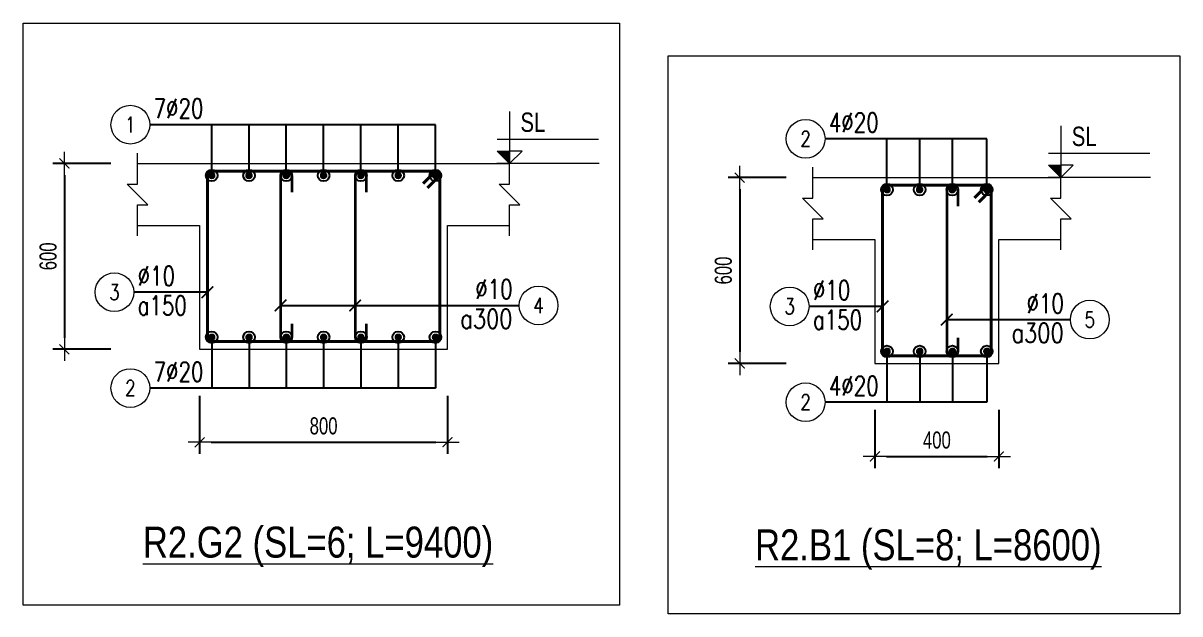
# Model space of a CAD drawing. Header units: millimetres. Extents: x -172050 to 1089997, y 452920 to 1051687.
# Drawn here: x 265747 to 269479, y 476603 to 478510 of the extents above; entities that cross this region are included whole.
import ezdxf
from ezdxf.enums import TextEntityAlignment as Align

# ---------------------------------------------------------------- set-up
doc = ezdxf.new("R2010")
doc.units = ezdxf.units.MM
doc.header["$MEASUREMENT"] = 0
doc.layers.get('Defpoints').update_dxf_attribs({"color": 151, "lineweight": 9})
for name, color, linetype, lineweight in [('NDC_S_ANNO', 7, 'Continuous', 20), ('NDC_S_CONTINUOUS', 3, 'Continuous', 20), ('NDC_S_DIM', 1, 'Continuous', 15), ('NDC_S_REBAR', 4, 'Continuous', 35), ('NDC_S_STIRRUP', 4, 'Continuous', 40), ('NDC_S_TEXT SYMBOL', 7, 'Continuous', 20), ('NDC_S_THIN LINE', 8, 'Continuous', 9), ('NDC_S_VN TEXT', 7, 'Continuous', 20)]:
    doc.layers.add(name, color=color, linetype=linetype, lineweight=lineweight)
doc.styles.add('ARIAL', font='arial.ttf', dxfattribs={"width": 0.8})
doc.styles.add('NDC_ANNO', font='', dxfattribs={"width": 0.8})
doc.styles.add('NDC_DIM', font='', dxfattribs={"width": 0.75})
doc.styles.add('NDC_EN TXT', font='romans.shx', dxfattribs={"width": 0.8})
doc.styles.get('NDC_ANNO').set_extended_font_data('Dotum')
doc.styles.get('NDC_DIM').set_extended_font_data('Dotum')
doc.dimstyles.new('NDC_dim_25', dxfattribs={"dimscale": 25, "dimtxt": 2.2, "dimasz": 1.5, "dimexe": 1.5, "dimexo": 2.5, "dimgap": 1, "dimtad": 1, "dimdec": 0, "dimzin": 0, "dimdsep": 46, "dimtxsty": 'NDC_DIM', "dimblk": 'DIMMARK', "dimcen": 0.09, "dimdle": 1.2, "dimclrd": 1, "dimclre": 1, "dimclrt": 3, "dimadec": 0, "dimazin": 0, "dimtfac": 1, "dimtdec": 0, "dimtix": 1, "dimtofl": 0, "dimtmove": 0, "dimatfit": 3, "dimfxl": 6, "dimfxlon": 1, "dimtolj": 1, "dimtzin": 0, "dimarcsym": 0})

# ---------------------------------------------------------------- blocks, each defined once
blk = doc.blocks.new('kata_block_THEP')
at = {"layer": 'NDC_S_REBAR', "color": 0}
for p, q in [((-0.5, 0), (0.5, 0)), ((-0.35, 0.35), (0.35, -0.35)), ((0.35, 0.35), (-0.35, -0.35)), ((0, 0.5), (0, -0.5))]:
    blk.add_line(p, q, dxfattribs=at)
at = {"layer": 'NDC_S_REBAR', "color": 0, "const_width": 0.0833}
blk.add_lwpolyline([(-0.5, 0, 1), (0.5, 0, 1), (-0.5, 0, 1)], format="xyb", dxfattribs=at)
blk = doc.blocks.new('DIMMARK')
at = {"layer": 'NDC_S_DIM', "color": 1}
blk.add_line((-1.5, 0), (1, 0), dxfattribs=at)
at = {"layer": 'NDC_S_DIM', "color": 2, "const_width": 0.1}
blk.add_lwpolyline([(-0.424, -0.424), (0.424, 0.424)], dxfattribs=at)
blk = doc.blocks.new('*D638')
at = {"layer": 'Defpoints', "color": 0, "transparency": 16777216}
for p in [(268565, 478011.7), (268059, 477411.7), (268565, 477411.7)]:
    blk.add_point(p, dxfattribs=at)
at = {"layer": 'NDC_S_DIM', "color": 1, "lineweight": -2, "transparency": 16777216}
for p, q in [((268209, 478011.7), (268021.5, 478011.7)), ((268059, 477974.2), (268059, 477449.2)), ((268209, 477411.7), (268021.5, 477411.7))]:
    blk.add_line(p, q, dxfattribs=at)
at = {"layer": 'NDC_S_DIM', "color": 1, "lineweight": -2, "transparency": 16777216, "xscale": 37.5, "yscale": 37.5, "zscale": 37.5}
for p, rotation in [((268059, 478011.7), 90), ((268059, 477411.7), 270)]:
    blk.add_blockref('DIMMARK', p, dxfattribs=dict(at, rotation=rotation))
at = {"layer": 'NDC_S_DIM', "color": 3, "transparency": 16777216, "insert": (268006.4, 477711.7), "char_height": 55, "attachment_point": 5, "rotation": 90, "style": 'NDC_DIM'}
blk.add_mtext('\\A1;600', dxfattribs=at)
blk = doc.blocks.new('*D639')
at = {"layer": 'Defpoints', "color": 0, "transparency": 16777216}
for p in [(268495.3, 477411.7), (268895.3, 477411.7), (268895.3, 477111.7)]:
    blk.add_point(p, dxfattribs=at)
at = {"layer": 'NDC_S_DIM', "color": 1, "lineweight": -2, "transparency": 16777216}
for p, q in [((268495.3, 477261.7), (268495.3, 477074.2)), ((268895.3, 477261.7), (268895.3, 477074.2)), ((268532.8, 477111.7), (268857.8, 477111.7))]:
    blk.add_line(p, q, dxfattribs=at)
at = {"layer": 'NDC_S_DIM', "color": 1, "lineweight": -2, "transparency": 16777216, "xscale": 37.5, "yscale": 37.5, "zscale": 37.5, "rotation": 180}
blk.add_blockref('DIMMARK', (268495.3, 477111.7), dxfattribs=at)
at = {"layer": 'NDC_S_DIM', "color": 1, "lineweight": -2, "transparency": 16777216, "xscale": 37.5, "yscale": 37.5, "zscale": 37.5}
blk.add_blockref('DIMMARK', (268895.3, 477111.7), dxfattribs=at)
at = {"layer": 'NDC_S_DIM', "color": 3, "transparency": 16777216, "insert": (268695.3, 477164.3), "char_height": 55, "attachment_point": 5, "style": 'NDC_DIM'}
blk.add_mtext('\\A1;400', dxfattribs=at)
blk = doc.blocks.new('kata_block_TD')
at = {"color": 6, "linetype": 'ByBlock', "lineweight": -2, "style": 'ARIAL', "width": 0.8}
blk.add_attdef('SECTDET2', text='', height=5, dxfattribs=at).set_placement((0, 7.97), align=Align.CENTER)
at = {"color": 0, "linetype": 'ByBlock', "lineweight": -2, "style": 'ARIAL', "width": 0.8}
blk.add_attdef('SECTDET1', text='', height=5, dxfattribs=at).set_placement((0, 1.47), align=Align.CENTER)
at = {"color": 3, "lineweight": 25, "style": 'ARIAL', "width": 0.8}
blk.add_attdef('SSCALE', text='', height=2.5, dxfattribs=at).set_placement((0, -4), align=Align.CENTER)
blk = doc.blocks.new('kata_block_CT')
at = {"layer": 'NDC_S_ANNO'}
blk.add_hatch(color=3, dxfattribs=at).paths.add_polyline_path([(0, 1.6), (-1.61, 1.6), (0, 0)])
at = {"layer": 'NDC_S_ANNO', "ltscale": 50}
h = blk.add_hatch(dxfattribs=at)
h.set_pattern_fill('ANSI31', color=256, scale=1.406251, style=0)
h.set_pattern_definition([(45, (0, 5e-12), (-3.157, 3.157), [])])
h.paths.add_polyline_path([(0, 1.6), (0, 0), (1.61, 1.6)])
for p, q in [((-1.59, 3.14), (11.47, 3.14)), ((11.56, 0), (-1.64, 0))]:
    blk.add_line(p, q, dxfattribs=at)
for points in [[(0, 6.69), (0, 0)], [(0, 0), (-1.61, 1.6), (0, 1.6)], [(0, 0), (1.61, 1.6), (0, 1.6)]]:
    blk.add_lwpolyline(points, dxfattribs=at)
at = {"layer": 'NDC_S_ANNO', "color": 8, "ltscale": 50}
blk.add_lwpolyline([(0, 0), (-1.61, 1.6), (0, 1.6)], dxfattribs=at)
at = {"layer": 'NDC_S_TEXT SYMBOL', "color": 3, "style": 'NDC_ANNO', "width": 0.8}
blk.add_attdef('CT', (1.41, 4.07), '', height=2.5, dxfattribs=at)
blk = doc.blocks.new('*U631')
blk.add_circle((2.5, 0), 2.5)
at = {"layer": 'NDC_S_VN TEXT', "color": 3, "style": 'NDC_EN TXT'}
for tag, width, p in [('DK2', 0.75, (-0.85, 0.85)), ('KC2', 0.8, (-0.85, -2.97))]:
    blk.add_attdef(tag, text='', height=2.5, dxfattribs=dict(at, width=width)).set_placement(p, align=Align.RIGHT)
at = {"layer": 'NDC_S_VN TEXT', "color": 7, "style": 'NDC_EN TXT', "width": 0.8}
blk.add_attdef('SH3', text='', height=2, dxfattribs=at).set_placement((2.5, 0), align=Align.MIDDLE)
blk = doc.blocks.new('*U296')
blk.add_circle((-2.5, 0), 2.5)
at = {"layer": 'NDC_S_VN TEXT', "color": 3, "style": 'NDC_EN TXT', "width": 0.75}
for tag, p in [('DK1', (0.5, 0.85)), ('KC1', (0.5, -2.97))]:
    blk.add_attdef(tag, p, '', height=2.5, dxfattribs=at)
at = {"layer": 'NDC_S_VN TEXT', "color": 7, "style": 'NDC_EN TXT', "width": 0.8}
blk.add_attdef('SH2', text='', height=2, dxfattribs=at).set_placement((-2.5, 0), align=Align.MIDDLE)
blk = doc.blocks.new('*U298')
blk.add_circle((-2.5, 0), 2.5)
at = {"layer": 'NDC_S_VN TEXT', "color": 3, "style": 'NDC_EN TXT', "width": 0.75}
blk.add_attdef('DK1', (0.5, 0.85), '', height=2.5, dxfattribs=at)
at = {"layer": 'NDC_S_VN TEXT', "color": 7, "style": 'NDC_EN TXT', "width": 0.8}
blk.add_attdef('SH2', text='', height=2, dxfattribs=at).set_placement((-2.5, 0), align=Align.MIDDLE)
blk = doc.blocks.new('*D1033')
at = {"layer": 'Defpoints', "color": 0, "transparency": 16777216}
for p in [(266316.4, 477457.4), (267116.4, 477457.4), (267116.4, 477157.4)]:
    blk.add_point(p, dxfattribs=at)
at = {"layer": 'NDC_S_DIM', "color": 1, "lineweight": -2, "transparency": 16777216}
for p, q in [((266316.4, 477307.4), (266316.4, 477119.9)), ((267116.4, 477307.4), (267116.4, 477119.9)), ((266353.9, 477157.4), (267078.9, 477157.4))]:
    blk.add_line(p, q, dxfattribs=at)
at = {"layer": 'NDC_S_DIM', "color": 1, "lineweight": -2, "transparency": 16777216, "xscale": 37.5, "yscale": 37.5, "zscale": 37.5, "rotation": 180}
blk.add_blockref('DIMMARK', (266316.4, 477157.4), dxfattribs=at)
at = {"layer": 'NDC_S_DIM', "color": 1, "lineweight": -2, "transparency": 16777216, "xscale": 37.5, "yscale": 37.5, "zscale": 37.5}
blk.add_blockref('DIMMARK', (267116.4, 477157.4), dxfattribs=at)
at = {"layer": 'NDC_S_DIM', "color": 3, "transparency": 16777216, "insert": (266716.4, 477209.9), "char_height": 55, "attachment_point": 5, "style": 'NDC_DIM'}
blk.add_mtext('\\A1;800', dxfattribs=at)
blk = doc.blocks.new('*D1034')
at = {"layer": 'Defpoints', "color": 0, "transparency": 16777216}
for p in [(266461.1, 478057.4), (265880.1, 477457.4), (266461.1, 477457.4)]:
    blk.add_point(p, dxfattribs=at)
at = {"layer": 'NDC_S_DIM', "color": 1, "lineweight": -2, "transparency": 16777216}
for p, q in [((266030.1, 478057.4), (265842.6, 478057.4)), ((265880.1, 478019.9), (265880.1, 477494.9)), ((266030.1, 477457.4), (265842.6, 477457.4))]:
    blk.add_line(p, q, dxfattribs=at)
at = {"layer": 'NDC_S_DIM', "color": 1, "lineweight": -2, "transparency": 16777216, "xscale": 37.5, "yscale": 37.5, "zscale": 37.5}
for p, rotation in [((265880.1, 478057.4), 90), ((265880.1, 477457.4), 270)]:
    blk.add_blockref('DIMMARK', p, dxfattribs=dict(at, rotation=rotation))
at = {"layer": 'NDC_S_DIM', "color": 3, "transparency": 16777216, "insert": (265827.6, 477757.4), "char_height": 55, "attachment_point": 5, "rotation": 90, "style": 'NDC_DIM'}
blk.add_mtext('\\A1;600', dxfattribs=at)

msp = doc.modelspace()

# ---------------------------------------------------------------- linework, layer by layer
at = {"layer": 'Defpoints'}
for points in [[(265746.9, 478510.2), (267671.1, 478510.2), (267671.1, 476631.4), (265746.9, 476631.4)], [(267827.9, 478404.2), (269479.3, 478404.2), (269479.3, 476603.5), (267827.9, 476603.5)]]:
    msp.add_lwpolyline(points, close=True, dxfattribs=at)
at = {"layer": 'NDC_S_CONTINUOUS'}
for points in [[(266116.4, 478057.4), (266316.4, 478057.4), (266316.4, 478057.4), (267116.4, 478057.4), (267116.4, 478057.4), (267316.4, 478057.4)], [(268295.3, 478011.7), (268495.3, 478011.7), (268495.3, 478011.7), (268895.3, 478011.7), (268895.3, 478011.7), (269095.3, 478011.7)], [(266116.4, 477857.4), (266316.4, 477857.4), (266316.4, 477457.4), (267116.4, 477457.4), (267116.4, 477857.4), (267316.4, 477857.4)], [(268295.3, 477811.7), (268495.3, 477811.7), (268495.3, 477411.7), (268895.3, 477411.7), (268895.3, 477811.7), (269095.3, 477811.7)]]:
    msp.add_lwpolyline(points, dxfattribs=at)
at = {"layer": 'NDC_S_REBAR'}
for points in [[(266614.5, 477965), (266614.5, 478014, 1), (266577.7, 478014), (266577.7, 477500.8, 1), (266614.5, 477500.8), (266614.5, 477540.1, -0.414214)], [(266855.2, 477965), (266855.2, 478014, 1), (266818.3, 478014), (266818.3, 477500.8, 1), (266855.2, 477500.8), (266855.2, 477540.1, -0.414214)], [(268763.7, 477919.4), (268763.7, 477968.3, 1), (268726.9, 477968.3), (268726.9, 477455.1, 1), (268763.7, 477455.1), (268763.7, 477494.4, -0.414214)]]:
    msp.add_lwpolyline(points, format="xyb", dxfattribs=at)
at = {"layer": 'NDC_S_STIRRUP'}
for points in [[(267037.4, 477992.4), (267077.4, 478032.4, -0.414214), (267091.4, 478018.4), (267091.4, 477496.4, -0.414214), (267077.4, 477482.4), (266355.4, 477482.4, -0.414214), (266341.4, 477496.4), (266341.4, 478018.4, -0.414214), (266355.4, 478032.4), (267077.4, 478032.4, -0.414214), (267091.4, 478018.4), (267051.4, 477978.4)], [(268816.3, 477946.7), (268856.3, 477986.7, -0.414214), (268870.3, 477972.7), (268870.3, 477450.7, -0.414214), (268856.3, 477436.7), (268534.3, 477436.7, -0.414214), (268520.3, 477450.7), (268520.3, 477972.7, -0.414214), (268534.3, 477986.7), (268856.3, 477986.7, -0.414214), (268870.3, 477972.7), (268830.3, 477932.7)]]:
    msp.add_lwpolyline(points, format="xyb", dxfattribs=at)
at = {"layer": 'NDC_S_THIN LINE'}
for points in [[(266116.4, 477824.1), (266116.4, 477924.1), (266149.8, 477924.1), (266083.1, 477990.7), (266116.4, 477990.7), (266116.4, 478090.7)], [(267316.4, 477824.1), (267316.4, 477924.1), (267349.8, 477924.1), (267283.1, 477990.7), (267316.4, 477990.7), (267316.4, 478090.7)], [(268295.3, 477778.4), (268295.3, 477878.4), (268328.6, 477878.4), (268262, 477945), (268295.3, 477945), (268295.3, 478045)], [(269095.3, 477778.4), (269095.3, 477878.4), (269128.6, 477878.4), (269062, 477945), (269095.3, 477945), (269095.3, 478045)]]:
    msp.add_lwpolyline(points, dxfattribs=at)

# ---------------------------------------------------------------- block references
at = {"layer": 'NDC_S_REBAR', "color": 3, "xscale": 22, "yscale": 22, "zscale": 22}
for p in [(266355.4, 478018.4), (268534.3, 477972.7), (266355.4, 477496.4), (268534.3, 477450.7)]:
    msp.add_blockref('kata_block_THEP', p, dxfattribs=at)
at = {"layer": 'NDC_S_REBAR', "xscale": -22, "yscale": 22, "zscale": 22, "rotation": 180}
for p in [(266475.8, 478018.4), (266596.1, 478018.4), (266716.4, 478018.4), (266836.8, 478018.4), (266957.1, 478018.4), (268639.8, 477972.7), (268745.3, 477972.7)]:
    msp.add_blockref('kata_block_THEP', p, dxfattribs=at)
at = {"layer": 'NDC_S_REBAR', "xscale": 22, "yscale": 22, "zscale": 22}
for p in [(267077.4, 478018.4), (268856.3, 477972.7), (266475.8, 477496.4), (266596.1, 477496.4), (266716.4, 477496.4), (266836.8, 477496.4), (266957.1, 477496.4), (267077.4, 477496.4), (268639.8, 477450.7), (268745.3, 477450.7), (268856.3, 477450.7)]:
    msp.add_blockref('kata_block_THEP', p, dxfattribs=at)
at = {"layer": 'NDC_S_THIN LINE', "xscale": 25, "yscale": 25, "zscale": 25}
for name, p, values in [('*U298', (266155.4, 478182.4), {'SH2': '1', 'DK1': '7%%c20'}), ('*U298', (268334.3, 478136.7), {'SH2': '2', 'DK1': '4%%c20'}), ('*U296', (266103.9, 477641.6), {'SH2': '3', 'DK1': '%%c10', 'KC1': 'a150'}), ('*U631', (267347.5, 477598.9), {'SH3': '4', 'DK2': '%%c10', 'KC2': 'a300'}), ('*U296', (268282.8, 477595.9), {'SH2': '3', 'DK1': '%%c10', 'KC1': 'a150'}), ('*U631', (269126.3, 477553.2), {'SH3': '5', 'DK2': '%%c10', 'KC2': 'a300'}), ('*U298', (266155.4, 477332.4), {'SH2': '2', 'DK1': '7%%c20'}), ('*U298', (268334.3, 477286.7), {'SH2': '2', 'DK1': '4%%c20'})]:
    msp.add_blockref(name, p, dxfattribs=at).add_auto_attribs(values)
at = {"layer": 'NDC_S_VN TEXT', "xscale": 25, "yscale": 25, "zscale": 25}
for p in [(267316.4, 478057.4), (269095.3, 478011.7)]:
    msp.add_blockref('kata_block_CT', p, dxfattribs=at).add_auto_attribs({'CT': 'SL'})
at = {"layer": 'NDC_S_VN TEXT'}
ref = msp.add_blockref('kata_block_TD', (266698.5, 476755.7), dxfattribs=dict(at, xscale=20, yscale=20, zscale=20))
ref.add_attrib('SECTDET1', '%%UR2.G2 (SL=6; L=9400)', dxfattribs={"layer": '0', "color": 0, "linetype": 'ByBlock', "lineweight": -2, "height": 100, "style": 'ARIAL', "width": 0.8}).set_placement((266698.5, 476785.1), align=Align.CENTER)
ref = msp.add_blockref('kata_block_TD', (268667.7, 476746.8), dxfattribs=dict(at, xscale=20, yscale=20, zscale=20))
ref.add_attrib('SECTDET1', '%%UR2.B1 (SL=8; L=8600)', dxfattribs={"layer": '0', "color": 0, "linetype": 'ByBlock', "lineweight": -2, "height": 100, "style": 'ARIAL', "width": 0.8}).set_placement((268667.7, 476776.2), align=Align.CENTER)

# ---------------------------------------------------------------- dimensions: what is measured, and where the dimension line sits
at = {"layer": 'NDC_S_DIM'}
for base, p1, p2, picture, middle in [((265880.1, 477457.4), (266461.1, 478057.4), (266461.1, 477457.4), '*D1034', (265827.6, 477757.4)), ((268059, 477411.7), (268565, 478011.7), (268565, 477411.7), '*D638', (268006.4, 477711.7))]:
    dim = msp.add_linear_dim(base=base, p1=p1, p2=p2, angle=270, dimstyle='NDC_dim_25', dxfattribs=at)
    dim.commit()
    dim.dimension.update_dxf_attribs({"geometry": picture, "text_midpoint": middle})
for base, p1, p2, picture, middle in [((267116.4, 477157.4), (266316.4, 477457.4), (267116.4, 477457.4), '*D1033', (266716.4, 477209.9)), ((268895.3, 477111.7), (268495.3, 477411.7), (268895.3, 477411.7), '*D639', (268695.3, 477164.3))]:
    dim = msp.add_linear_dim(base=base, p1=p1, p2=p2, dimstyle='NDC_dim_25', dxfattribs=at)
    dim.commit()
    dim.dimension.update_dxf_attribs({"geometry": picture, "text_midpoint": middle})

# ---------------------------------------------------------------- leaders
at = {"layer": 'NDC_S_THIN LINE'}
for points, override in [([(266355.4, 478018.4), (266355.4, 478182.4), (266155.4, 478182.4)], {"dimldrblk": 'DotBlank'}), ([(266475.8, 478018.4), (266475.8, 478182.4), (266155.4, 478182.4)], {"dimldrblk": 'DotBlank'}), ([(266716.4, 478018.4), (266716.4, 478182.4), (266155.4, 478182.4)], {"dimldrblk": 'DotBlank'}), ([(266957.1, 478018.4), (266957.1, 478182.4), (266155.4, 478182.4)], {"dimldrblk": 'DotBlank'}), ([(267077.4, 478018.4), (267077.4, 478182.4), (266155.4, 478182.4)], {"dimldrblk": 'DotBlank'}), ([(266836.8, 478018.4), (266836.8, 478182.4), (266155.4, 478182.4)], {"dimldrblk": 'DotBlank'}), ([(266596.1, 478018.4), (266596.1, 478182.4), (266155.4, 478182.4)], {"dimldrblk": 'DotBlank'}), ([(268856.3, 477972.7), (268856.3, 478136.7), (268334.3, 478136.7)], {"dimldrblk": 'DotBlank'}), ([(268745.3, 477972.7), (268745.3, 478136.7), (268334.3, 478136.7)], {"dimldrblk": 'DotBlank'}), ([(268639.8, 477972.7), (268639.8, 478136.7), (268334.3, 478136.7)], {"dimldrblk": 'DotBlank'}), ([(268534.3, 477972.7), (268534.3, 478136.7), (268334.3, 478136.7)], {"dimldrblk": 'DotBlank'}), ([(266341.4, 477641.6), (266103.9, 477641.6)], {"dimldrblk": 'ArchTick'}), ([(266577.7, 477598.9), (267347.5, 477598.9)], {"dimldrblk": 'ArchTick'}), ([(266818.3, 477598.9), (267347.5, 477598.9)], {"dimldrblk": 'ArchTick'}), ([(268520.3, 477595.9), (268282.8, 477595.9)], {"dimldrblk": 'ArchTick'}), ([(268726.9, 477553.2), (269126.3, 477553.2)], {"dimldrblk": 'ArchTick'}), ([(266355.4, 477496.4), (266355.4, 477332.4), (266155.4, 477332.4)], {"dimldrblk": 'DotBlank'}), ([(266475.8, 477496.4), (266475.8, 477332.4), (266155.4, 477332.4)], {"dimldrblk": 'DotBlank'}), ([(266716.4, 477496.4), (266716.4, 477332.4), (266155.4, 477332.4)], {"dimldrblk": 'DotBlank'}), ([(266957.1, 477496.4), (266957.1, 477332.4), (266155.4, 477332.4)], {"dimldrblk": 'DotBlank'}), ([(267077.4, 477496.4), (267077.4, 477332.4), (266155.4, 477332.4)], {"dimldrblk": 'DotBlank'}), ([(266836.8, 477496.4), (266836.8, 477332.4), (266155.4, 477332.4)], {"dimldrblk": 'DotBlank'}), ([(266596.1, 477496.4), (266596.1, 477332.4), (266155.4, 477332.4)], {"dimldrblk": 'DotBlank'}), ([(268856.3, 477450.7), (268856.3, 477286.7), (268334.3, 477286.7)], {"dimldrblk": 'DotBlank'}), ([(268745.3, 477450.7), (268745.3, 477286.7), (268334.3, 477286.7)], {"dimldrblk": 'DotBlank'}), ([(268639.8, 477450.7), (268639.8, 477286.7), (268334.3, 477286.7)], {"dimldrblk": 'DotBlank'}), ([(268534.3, 477450.7), (268534.3, 477286.7), (268334.3, 477286.7)], {"dimldrblk": 'DotBlank'})]:
    msp.add_leader(points, dimstyle='NDC_dim_25', override=override, dxfattribs=at)

doc.saveas('drawing.dxf')
